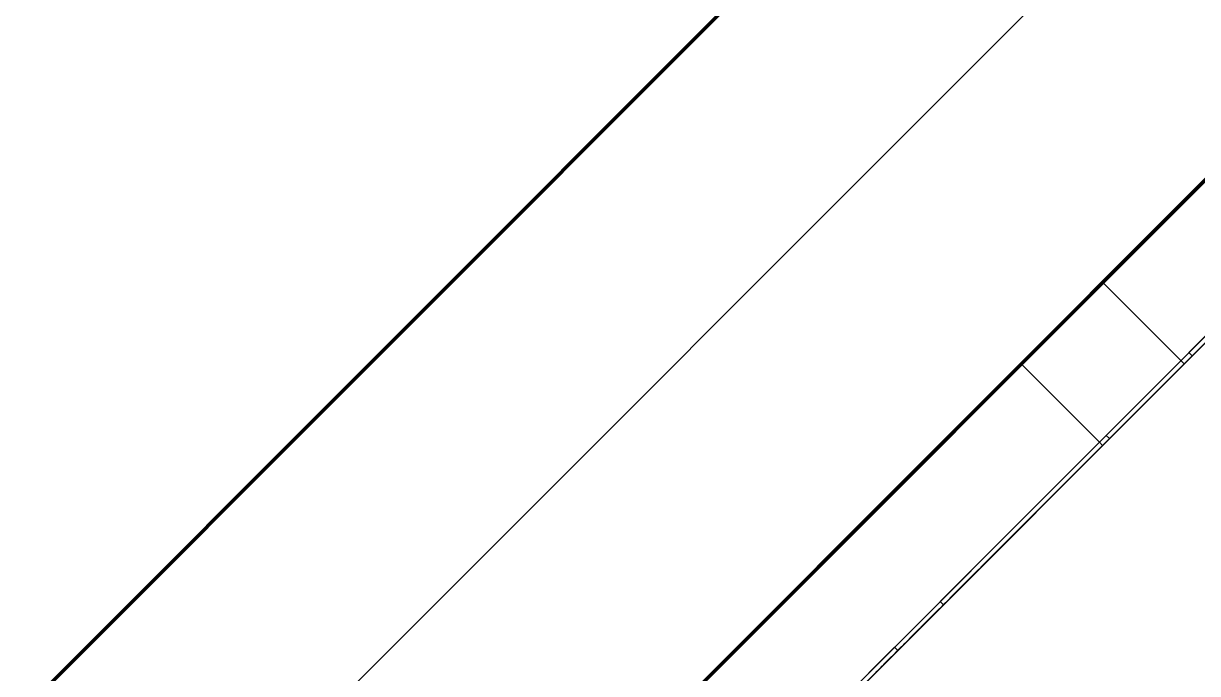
# Model space of a CAD drawing. Header units: millimetres. Extents: x -920231 to -841213, y -17301 to 22361.
# Drawn here: x -876711 to -876201, y -2578 to -2296 of the extents above; entities that cross this region are included whole.
import ezdxf

# ---------------------------------------------------------------- set-up
doc = ezdxf.new("R2010")
doc.units = ezdxf.units.MM
for name, color, linetype, lineweight in [('A-GLAZ-CURT', 2, 'Continuous', 9), ('A-WALL', 5, 'Continuous', 35), ('A-WALL-FNSH', 2, 'Continuous', 35), ('A-WALL-PATT', 1, 'Continuous', 35)]:
    doc.layers.add(name, color=color, linetype=linetype, lineweight=lineweight)
pattern_1 = [(45, (0, 0), (-212.13203, 212.13203), []), (135, (0, 0), (-212.13203, -212.13203), [])]

# ---------------------------------------------------------------- blocks, each defined once
blk = doc.blocks.new('PPLS-PP19_Custom Tile Pattern - Custom Tile Pattern-V34-4230-01 ENLARGED MULTI-PURPOSE LEVEL - REFLECTED CEILING PLAN - SHEET 1')
at = {"layer": 'A-GLAZ-CURT'}
for p, q in [((170.29, 0), (245.04, 0)), ((230.06, 0), (300, 0)), ((245.04, 0), (245.04, -2)), ((295.8, 0), (300, 0)), ((295.8, -2), (295.8, 0)), ((300, 0), (300, -2)), ((-300, -2), (300, -2)), ((245.04, -2), (170.29, -2)), ((300, -2), (295.8, -2)), ((300, -2), (300, -50)), ((300, -50), (-300, -50))]:
    blk.add_line(p, q, dxfattribs=at)
for points, knots in [([(300, 0), (286.53, 0), (254.22, 0), (211.23, 0), (187.57, 0), (179, 0)], [-285.253232, -285.253232, -285.253232, -285.253232, -244.693688, -187.987675, -156.16494, -156.16494, -156.16494, -156.16494]), ([(219.84, 0), (220.8, 0), (227.72, 0), (240.28, 0), (245.04, 0)], [-10674.31991, -10674.31991, -10674.31991, -10674.31991, -10511.382485, -9932.504441, -9932.504441, -9932.504441, -9932.504441]), ([(300, 0), (288.22, 0), (262, 0), (232.23, 0), (221.93, 0), (220.47, 0)], [-12528.858583, -12528.858583, -12528.858583, -12528.858583, -11905.454923, -11162.864862, -10952.500711, -10952.500711, -10952.500711, -10952.500711]), ([(284.78, 0), (284.83, 0), (285.23, 0), (287.47, 0), (293.59, 0), (297.76, 0), (300, 0)], [-4096.535135, -4096.535135, -4096.535135, -4096.535135, -4053.389046, -3959.664717, -3862.421465, -3746.95702, -3746.95702, -3746.95702, -3746.95702]), ([(295.8, 0), (294.18, 0), (290.94, 0), (286.68, 0), (285.79, 0)], [-4679.165325, -4679.165325, -4679.165325, -4679.165325, -4358.271401, -4213.061173, -4213.061173, -4213.061173, -4213.061173])]:
    blk.add_open_spline(points, degree=3, knots=knots, dxfattribs=at)
blk = doc.blocks.new('PPLS-PP19_Custom Tile Pattern - Custom Tile Pattern-V35-4230-01 ENLARGED MULTI-PURPOSE LEVEL - REFLECTED CEILING PLAN - SHEET 1')
at = {"layer": 'A-GLAZ-CURT'}
for p, q in [((-300, 0), (-202.31, 0)), ((-300, -2), (-300, 0)), ((-291.48, 0), (-277.34, 0)), ((-277.34, 0), (-291.48, 0)), ((-220.73, 0), (-206.59, 0)), ((-206.59, 0), (-220.73, 0)), ((-174.21, 0), (-140.66, 0)), ((-174.21, -2), (-174.21, 0)), ((-300, -2), (300, -2)), ((-300, -50), (-300, -2)), ((-202.31, -2), (-300, -2)), ((-202.31, 0), (-202.31, -2)), ((-140.66, -2), (-174.21, -2)), ((300, -50), (-300, -50))]:
    blk.add_line(p, q, dxfattribs=at)
at = {"layer": 'A-GLAZ-CURT', "flags": 128}
for points in [[(-300, 0), (-291.7, 0), (-283.58, 0), (-275.62, 0), (-267.8, 0), (-260.12, 0), (-252.56, 0), (-245.12, 0), (-237.77, 0), (-230.5, 0), (-223.32, 0), (-216.2, 0), (-209.18, 0), (-202.31, 0)], [(-226.14, 0), (-232.95, 0), (-239.91, 0), (-247.01, 0), (-254.25, 0), (-261.61, 0), (-269.09, 0), (-276.68, 0), (-284.36, 0), (-292.14, 0), (-300, 0)], [(-174.21, 0), (-178.96, 0), (-183.97, 0), (-189.27, 0), (-194.85, 0), (-200.68, 0), (-206.74, 0), (-213.02, 0), (-219.49, 0), (-225.04, 0)]]:
    blk.add_lwpolyline(points, dxfattribs=at)
at = {"layer": 'A-GLAZ-CURT'}
for points, knots in [([(-300, 0), (-284.65, 0), (-241.33, 0), (-206.52, 0), (-186.23, 0)], [-5323.127839, -5323.127839, -5323.127839, -5323.127839, -4502.809032, -2960.378729, -2960.378729, -2960.378729, -2960.378729]), ([(-225.52, 0), (-243.31, 0), (-267.25, 0), (-294.48, 0), (-300, 0)], [-14883.090856, -14883.090856, -14883.090856, -14883.090856, -13729.592194, -13439.944408, -13439.944408, -13439.944408, -13439.944408]), ([(-225.05, 0), (-228.88, 0), (-238.61, 0), (-255.22, 0), (-261.45, 0), (-263.63, 0), (-263.99, 0)], [-1061.444137, -1061.444137, -1061.444137, -1061.444137, -858.079193, -543.655514, -208.940337, -132.821974, -132.821974, -132.821974, -132.821974]), ([(-255.81, 0), (-252.63, 0), (-241.99, 0), (-231.34, 0), (-225.2, 0)], [-5645.734042, -5645.734042, -5645.734042, -5645.734042, -5413.335975, -5069.638732, -5069.638732, -5069.638732, -5069.638732]), ([(-133.82, 0), (-135.51, 0), (-137.8, 0), (-149.31, 0), (-162.01, 0), (-177.91, 0), (-199.46, 0), (-216.65, 0), (-231.26, 0), (-233.46, 0), (-234, 0)], [-2731.647847, -2731.647847, -2731.647847, -2731.647847, -2418.507304, -2308.929706, -2113.765672, -1763.376603, -1422.553702, -978.033455, -846.069444, -682.911962, -682.911962, -682.911962, -682.911962]), ([(-232.31, 0), (-231.42, 0), (-229.73, 0), (-226.23, 0), (-225.19, 0)], [-341.455981, -341.455981, -341.455981, -341.455981, -119.536984, -38.809577, -38.809577, -38.809577, -38.809577]), ([(-187.51, 0), (-196.06, 0), (-208.39, 0), (-221.37, 0), (-225.05, 0)], [-15748.978724, -15748.978724, -15748.978724, -15748.978724, -15131.813646, -14893.256537, -14893.256537, -14893.256537, -14893.256537]), ([(-225.05, 0), (-224.17, 0), (-220.01, 0), (-213.1, 0), (-200.2, 0), (-191.73, 0), (-186.2, 0), (-186.1, 0)], [-5066.79942, -5066.79942, -5066.79942, -5066.79942, -5017.494783, -4832.723979, -4666.091899, -4349.945572, -4343.810279, -4343.810279, -4343.810279, -4343.810279]), ([(-186.76, 0), (-192.43, 0), (-206.09, 0), (-218.62, 0), (-224.98, 0)], [-1726.685667, -1726.685667, -1726.685667, -1726.685667, -1400.429864, -1062.575795, -1062.575795, -1062.575795, -1062.575795]), ([(-223.63, 0), (-219.39, 0), (-206.47, 0), (-193.97, 0), (-186.42, 0)], [-5463.295695, -5463.295695, -5463.295695, -5463.295695, -5161.076232, -4755.090697, -4755.090697, -4755.090697, -4755.090697]), ([(-186.1, 0), (-182.72, 0), (-166.16, 0), (-151.15, 0), (-140.66, 0)], [-2957.064668, -2957.064668, -2957.064668, -2957.064668, -2700.551212, -1671.606487, -1671.606487, -1671.606487, -1671.606487]), ([(-186.1, 0), (-185.91, 0), (-180.62, 0), (-169.02, 0), (-152.12, 0), (-136.84, 0), (-128.08, 0), (-125.44, 0), (-124.73, 0)], [-4749.346392, -4749.346392, -4749.346392, -4749.346392, -4739.070012, -4465.409639, -4149.119819, -3839.893365, -3647.167523, -3541.024987, -3541.024987, -3541.024987, -3541.024987]), ([(-123.47, 0), (-127.15, 0), (-146.04, 0), (-167.41, 0), (-186.09, 0)], [-17476.707093, -17476.707093, -17476.707093, -17476.707093, -17136.203329, -15783.011372, -15783.011372, -15783.011372, -15783.011372]), ([(-148.24, 0), (-148.94, 0), (-150.95, 0), (-158.72, 0), (-174.02, 0), (-180.89, 0), (-185.8, 0), (-186.06, 0)], [-2656.439487, -2656.439487, -2656.439487, -2656.439487, -2477.344047, -2237.412286, -2029.680487, -1755.085331, -1740.163219, -1740.163219, -1740.163219, -1740.163219]), ([(-185.9, 0), (-180.08, 0), (-172.17, 0), (-160.64, 0), (-158.69, 0)], [-4339.918005, -4339.918005, -4339.918005, -4339.918005, -4000.813434, -3879.041757, -3879.041757, -3879.041757, -3879.041757])]:
    blk.add_open_spline(points, degree=3, knots=knots, dxfattribs=at)

msp = doc.modelspace()

# ---------------------------------------------------------------- hatches: boundary and pattern name
at = {"layer": 'A-WALL-PATT', "lineweight": 9}
h = msp.add_hatch(dxfattribs=at)
h.set_pattern_fill('FP_2', color=256, style=0, pattern_type=2)
h.set_pattern_definition([(45, (0, 0), (-84.852814, 84.852814), [])])
h.paths.add_polyline_path([(-881289.54, -7455.78), (-870754.74, 3079.02), (-871037.59, 3079.02), (-881572.39, -7455.78)])
h = msp.add_hatch(dxfattribs=at)
h.set_pattern_fill('FP_3', color=256, style=0, pattern_type=2)
h.set_pattern_definition(pattern_1)
h.paths.add_polyline_path([(-881268.83, -7505.78), (-870734.03, 3029.02), (-870804.74, 3029.02), (-881339.54, -7505.78)])
h = msp.add_hatch(dxfattribs=at)
h.set_pattern_fill('FP_3', color=256, style=0, pattern_type=2)
h.set_pattern_definition(pattern_1)
h.paths.add_polyline_path([(-881289.54, -7455.78), (-881218.83, -7455.78), (-870734.03, 3029.02), (-870804.74, 3029.02), (-880711.94, -6878.17)])

# ---------------------------------------------------------------- linework, layer by layer
at = {"layer": 'A-WALL', "color": 7, "lineweight": 70}
for p, q in [((-870804.74, 3029.02), (-881289.54, -7455.78)), ((-881289.54, -7455.78), (-870804.74, 3029.02)), ((-881289.54, -7455.78), (-870804.74, 3029.02)), ((-881372.39, -7255.78), (-874987.39, -870.78))]:
    msp.add_line(p, q, dxfattribs=at)
at = {"layer": 'A-WALL-FNSH', "color": 250}
for q in [(-881268.83, -7505.78), (-881218.83, -7455.78)]:
    msp.add_line((-870734.03, 3029.02), q, dxfattribs=at)

# ---------------------------------------------------------------- block references
at = {"layer": 'A-GLAZ-CURT', "rotation": 224.9999999999958}
for name, p in [('PPLS-PP19_Custom Tile Pattern - Custom Tile Pattern-V34-4230-01 ENLARGED MULTI-PURPOSE LEVEL - REFLECTED CEILING PLAN - SHEET 1', (-876030.01, -2266.96)), ('PPLS-PP19_Custom Tile Pattern - Custom Tile Pattern-V35-4230-01 ENLARGED MULTI-PURPOSE LEVEL - REFLECTED CEILING PLAN - SHEET 1', (-876454.28, -2691.22))]:
    msp.add_blockref(name, p, dxfattribs=at)

doc.saveas('drawing.dxf')
